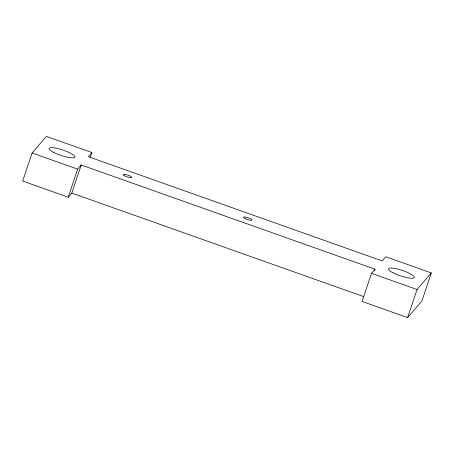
<?xml version="1.0" encoding="UTF-8"?>
<svg xmlns="http://www.w3.org/2000/svg" width="454" height="454" viewBox="0 0 454 454"><rect width="100%" height="100%" fill="white"/><g stroke="black" fill="none" stroke-linecap="round" stroke-linejoin="round"><path stroke-width="0.68" d="M90.125 157.901L91.918 152.55L46.382 136.399L32.103 152.975L22.7 181.072L68.236 197.223L71.806 193.081L81.209 164.984L375.055 269.211L374.607 270.544M68.236 197.223L77.64 169.126L81.209 164.984M375.055 269.211L371.486 273.353L362.082 301.45L407.618 317.601L421.897 301.025L431.3 272.928L385.764 256.777L382.194 260.919L88.348 156.692L91.918 152.55M407.618 317.601L417.022 289.504L431.3 272.928M32.103 152.975L77.64 169.126M371.486 273.353L417.022 289.504M71.806 193.081L363.648 296.598M53.867 152.51A13.637 2.86 18.5 0 0 74.819 157.305A13.637 2.86 18.5 0 0 57.346 148.469A13.637 2.86 18.5 0 0 53.867 152.51M244.995 218.544A4.546 0.953 18.5 0 0 251.976 220.145A4.546 0.953 18.5 0 0 246.153 217.199A4.546 0.953 18.5 0 0 244.995 218.544M124.754 175.897A4.546 0.953 18.5 0 0 131.734 177.491A4.546 0.953 18.5 0 0 125.911 174.552A4.546 0.953 18.5 0 0 124.754 175.897M393.249 272.888A13.637 2.86 18.5 0 0 414.201 277.683A13.637 2.86 18.5 0 0 396.728 268.847A13.637 2.86 18.5 0 0 393.249 272.888"/></g></svg>
